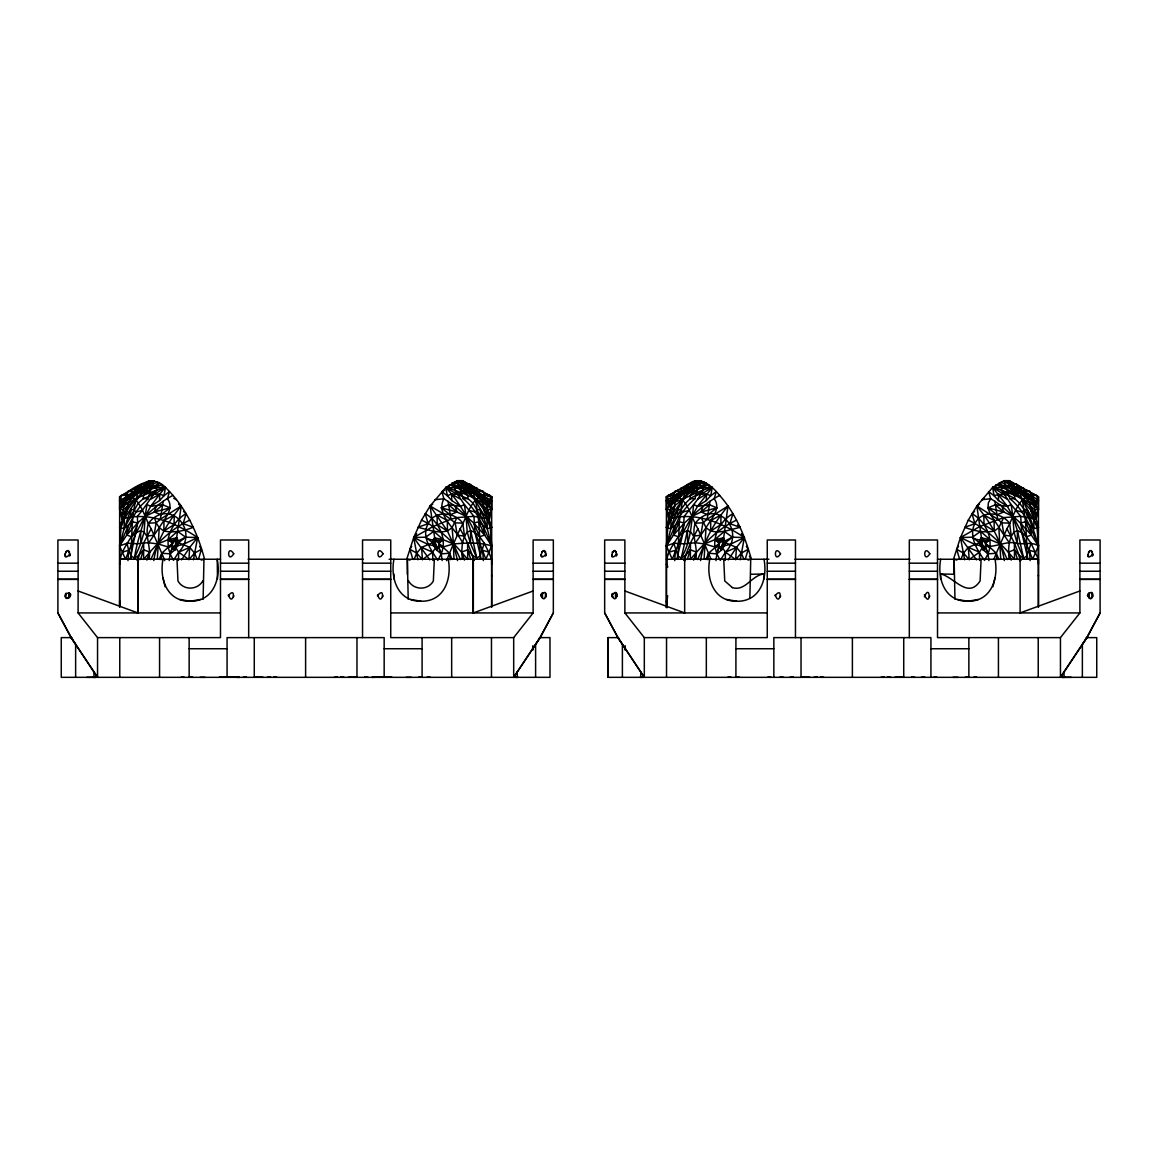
<?xml version="1.0" encoding="UTF-8"?>
<svg xmlns="http://www.w3.org/2000/svg" width="1158" height="1158" viewBox="0 0 1158 1158"><rect width="100%" height="100%" fill="white"/><g stroke="black" fill="none" stroke-linecap="round" stroke-linejoin="round"><path stroke-width="1.5" d="M119.621 605.938L119.621 600.93M407.355 574.296L407.355 559.242L408.209 599.294M491.672 605.663L491.687 545.91L490.254 527.411L484.362 511.17L482.77 501.834L464.184 484.087L462.375 480.671L457.265 480.671L445.873 487.446L430.096 505.988L421.526 520.145L413.696 537.544L406.776 559.111L410.091 560.096M491.658 576.062L491.658 575.222M449.217 486.374L445.873 487.446C464.344 507.942 476.589 533.433 485.824 559.256L491.687 545.91C484.377 529.249 478.008 510.432 463.171 498.751L457.265 480.671L464.184 484.087L469.526 484.087L475.605 499.663L478.775 521.795L487.243 528.641L491.687 527.57C486.563 507.986 471.205 492.425 454.399 481.931L462.375 480.671L491.672 496.652L491.658 607.342M666.4 607.603L667.63 595.748M740.208 559.777L744.391 537.544C722.346 522.823 695.249 511.185 668.644 519.074L687.534 493.192L699.041 484.999L700.822 480.671L693.888 484.087L688.561 484.087L666.415 496.652L666.4 509.245L668.644 519.074L666.4 527.585L670.844 528.641L679.312 521.795L682.482 499.663L688.561 484.087C700.083 474.823 712.59 486.563 719.625 495.436C735.75 513.385 744.912 536.154 751.31 559.111L747.996 560.096M1038.422 576.076L1038.422 575.236M1038.437 605.677L1038.451 545.925L1037.018 527.411L1031.127 511.185L1029.549 501.834L1010.963 484.087L1009.139 480.671L1004.044 480.671L992.638 487.446L976.86 506.003L968.291 520.145L960.46 537.544L953.555 559.111L956.855 560.096M1005.955 481.178L1009.139 480.671L1038.451 496.652L1038.422 607.342M119.665 607.342L119.636 496.652C133.257 489.255 151.365 472.102 165.449 487.446C185.483 506.712 197.54 532.535 204.532 559.111L201.231 560.096M484.232 493.047L490.138 495.61L487.706 496.087L491.672 496.652L491.687 509.231L489.443 519.074L473.926 516.338L464.387 504.57L460.58 506.307L451.75 500.56L447.277 495.711L445.873 487.446C460.421 491.875 475.287 497.491 487.561 506.003L489.414 504.946L491.687 500.806L490.616 500.039L490.138 495.61C471.118 492.454 467.658 516.815 460.146 528.743L467.615 542.943L467.731 559.415C454.689 543.927 440.257 528.656 421.526 520.145M676.865 559.169L683.119 532.434L684.161 516.338L693.685 504.57L697.507 506.321L712.213 487.446L695.133 488.271C676.258 501.269 671.886 525.008 666.4 545.925L672.248 559.256L683.119 532.434L697.507 506.321L706.337 500.574L710.795 495.711L712.213 487.446C699.012 490.022 687.91 497.911 675.302 501.834L673.724 511.185L667.833 527.411L666.4 545.925L666.415 607.443L666.415 496.652L670.381 496.087L667.949 495.624L667.457 500.039L666.4 500.821L668.673 504.96L670.525 506.017L693.888 484.087L695.712 480.671L703.688 481.931L699.041 484.999C685.261 486.91 672.566 496.84 666.4 509.245L669.136 514.659L668.644 519.074M1038.451 564.264L1038.422 559.256L1032.603 559.256L1021.732 532.434L1007.359 506.321L998.514 500.574L994.056 495.711L992.638 487.446C1007.185 491.889 1022.051 497.491 1034.326 506.017L1036.178 504.96L1038.451 500.821L1037.394 500.039L1036.902 495.624C1017.896 492.468 1014.437 516.815 1006.924 528.743L1014.379 542.943L1014.495 559.415C1001.453 543.927 987.021 528.67 968.291 520.145M434.337 559.242L433.353 580.94C427.968 590.739 413.522 590.305 408.311 580.592M981.101 559.256L980.117 580.94C967.943 599.67 953.917 576.8 940.687 573.963L940.585 578.87M119.636 605.663L119.621 545.91L121.069 527.411L126.96 511.17L128.538 501.834L147.124 484.087L148.948 480.671L152.132 481.178M954.974 599.308L954.12 559.256L954.12 574.296L940.687 573.963M119.621 564.25C119.839 548.704 133.778 537.616 137.628 523.011C148.76 513.023 159.413 502.34 172.846 495.436M667.587 567.42C662.752 550.947 681.295 538.34 684.407 523.025C695.524 513.037 706.177 502.34 719.625 495.436M131.086 559.328C132.33 534.214 130.116 507.161 141.783 484.087L147.124 484.087L154.043 480.671L152.263 484.999C137.512 495.103 124.195 509.954 119.621 527.57L124.08 528.641L132.548 521.795L137.628 523.011L130.087 559.169M677.85 559.328L679.312 521.795L684.407 523.025L673.464 535.097L666.4 545.925L673.797 543.247L684.204 543.811L695.524 542.755L704.629 543.927L714.935 546.981L719.451 546.344L721.506 549.992L716.889 553.886L715.948 560.588M189.782 520.145C171.066 528.656 156.634 543.927 143.592 559.415L143.693 542.943L151.162 528.743C143.65 516.815 140.19 492.454 121.17 495.61L120.693 500.039L119.621 500.806L121.908 504.946L123.761 506.003C136.036 497.491 150.887 491.875 165.449 487.446L164.031 495.711L159.572 500.56L150.728 506.307L136.355 532.419L125.484 559.256L119.665 559.242L220.527 559.242M434.901 499.735L443.905 498.722L455.108 506.162L473.68 523.011L479.658 536.719L484.276 543.232L480.194 555.84L476.835 558.142L470.438 543.261L470.669 530.755L466.066 516.294L464.387 504.57L454.79 490.21L454.906 487.489L456.527 485.795C471.132 484.001 485.159 496.941 491.687 509.231L488.937 514.659L489.443 519.074M736.56 520.145C717.83 528.67 703.398 543.927 690.356 559.415L690.472 542.943L697.927 528.743C690.414 516.815 686.955 492.468 667.949 495.624L673.855 493.062M984.358 498.302L981.68 499.735L990.683 498.722L994.881 501.298L1001.887 506.176L1020.459 523.025L1026.422 536.719L1031.054 543.247L1026.972 555.854L1023.6 558.156L1017.202 543.276L1017.433 530.755L1012.83 516.309L1011.166 504.57L1001.569 490.225L1001.67 487.489L1003.291 485.81C1017.896 484.001 1031.937 496.956 1038.451 509.245L1036.207 519.074L1038.451 527.585L1034.007 528.641L1025.539 521.795L1022.369 499.663L1016.29 484.087L1010.963 484.087L1004.044 480.671L1009.935 498.751C1024.787 510.446 1031.141 529.249 1038.451 545.925L1032.603 559.256M159.572 500.56L159.703 494.09L165.449 487.446L162.091 486.374M417.879 559.777L413.696 537.544L425.681 537.182C428.33 541.307 441.748 538.383 438.303 546.793C433.135 549.876 430.848 540.743 434.684 537.862L430.096 505.988L432.716 504.208M411.741 546.315L409.874 549.254L416.75 553.119L422.409 559.589L432.629 552.163L435.77 547.43L438.433 547.43C434.786 546.808 434.018 539.541 438.578 540.453L434.757 540.352L434.684 537.862L443.282 539.671L453.444 543.927C466.109 542.928 479.615 542.132 491.687 545.91C486.201 524.994 481.815 501.269 462.954 488.271L445.873 487.446L456.802 494.162L467.991 498.649L473.115 503.209L487.243 528.641L486.997 518.827L480.338 509.448L477.371 509.737L475.272 512.024L469.033 510.432M706.337 500.574L706.467 494.09C685.956 492.251 678.964 514.413 670.844 528.641L671.09 518.842L677.748 509.462L680.716 509.737L682.8 512.039L689.053 510.432M964.643 559.777L960.46 537.544L972.445 537.196C975.108 541.307 988.512 538.383 985.082 546.793C979.914 549.876 977.627 540.743 981.463 537.862L976.86 506.003L979.48 504.208M988.903 560.588L987.962 553.886L983.345 549.992L984.676 547.155C981.709 546.243 980.913 540.323 984.763 540.352M393.807 578.87L393.923 573.963M178.477 560.429L178.679 552.163C200.102 530.089 168.981 497.375 148.542 523.141C144.185 535.257 151.481 546.75 149.035 559.039M725.255 560.429L725.444 552.178C746.867 530.089 715.76 497.375 695.307 523.141C690.964 535.257 698.26 546.764 695.813 559.039M193.444 559.777L197.627 537.544C175.582 522.808 148.485 511.185 121.865 519.074L119.621 509.231C126.15 496.941 140.176 484.001 154.781 485.795L156.402 487.489L156.518 490.21L142.275 510.432L136.036 512.024L133.952 509.737L130.97 509.448L124.08 528.641L138.193 503.209L143.331 498.649L154.506 494.162L165.449 487.446L148.369 488.271C137.44 496.391 131.694 507.653 124.326 518.827L124.08 528.641L119.621 545.91L125.484 559.256M157.343 559.097L159.239 527.657C164.118 519.291 174.916 508.608 167.403 498.722L169.488 491.6L164.031 495.711L159.703 494.09L154.506 494.162M704.107 559.111L706.004 527.672C710.896 519.291 721.68 508.623 714.168 498.722L716.266 491.6L710.795 495.711L706.467 494.09L697.854 499.055L693.685 504.57C691.384 522.895 691.08 541.756 681.251 558.156L677.893 555.854L673.797 543.247M130.55 517.64L130.97 509.448M677.329 517.655L677.748 509.462M154.781 485.795L161.903 484.797L145.329 491.788L143.52 495.32L143.331 498.649L148.152 498.751L151.264 487.88L159.326 483.204L156.359 482.698M699.041 484.999L701.56 485.81L708.667 484.797L692.093 491.788L690.284 495.334L690.096 498.664L694.916 498.751L698.042 487.894L706.091 483.219L703.123 482.698M127.973 560.602L128.639 550.311L127.033 543.232L119.621 545.91L119.925 542.827M138.395 560.689L138.728 555.507L143.693 542.943L148.745 542.755L157.864 543.927L168.156 546.981L172.687 546.33L174.728 549.992L170.11 553.871L169.184 560.573M674.738 560.602L675.404 550.311L669.498 552.033M685.16 560.704L685.493 555.507L690.472 542.943M175.292 541.104L175.669 544.665L172.889 547.43L175.553 547.43L178.679 552.163L188.899 559.589L189.724 547.372L197.627 537.544L185.642 537.182L177.956 541.104L173.324 540.352M719.075 547.546C726.023 550.282 728.064 536.878 719.509 540.468C724.068 539.556 723.287 546.822 719.654 547.43L722.317 547.43L725.444 552.178L735.663 559.589L736.488 547.387L744.391 537.544L741.381 533.708M480.237 559.328L479.658 536.719L474.968 532.419L470.669 530.755L467.224 532.087C461.405 539.657 461.463 549.934 462.274 559.039M1027.001 559.328L1026.422 536.719L1021.732 532.434L1017.433 530.755L1013.988 532.087C1008.169 539.671 1008.227 549.949 1009.038 559.039M462.563 542.755C456.18 529.09 435.263 515.02 443.905 498.722L441.82 491.6L444.744 490.21M1009.544 523.141L1001.945 522.851L997.718 519.247L996.995 514.731L987.933 507.87L988.367 502.804L990.683 498.722L988.585 491.6L994.056 495.711C1022.152 486.664 1032.647 527.006 1038.451 545.925C1031.879 541.423 1024.338 544.767 1017.202 543.276C1006.302 540.468 995.938 547.473 985.4 546.344L987.962 553.886L984.561 560.356C975.818 548.631 965.975 531.16 978.727 518.48C987.716 510.229 1002.553 514.138 1009.544 523.141L1011.325 536.168L1004.044 535.17L990.148 513.834L987.933 507.87L995.359 504.787L1007.359 506.321L1011.166 504.57L1020.69 516.338L1036.207 519.074L1034.326 506.017L1030.142 491.513L1025.742 489.863M161.136 559.748L161.758 553.235L151.162 528.743M707.9 559.748L708.522 553.235L697.927 528.743M197.251 559.488L194.573 553.119L189.724 547.372L178.679 552.163L173.526 560.356L170.11 553.871L173.005 546.793L174.728 549.992L174.974 547.546C179.664 546.692 179.07 540.714 176.624 537.862L181.227 505.988L178.607 504.208M720.175 547.155L721.506 549.992C721.999 543.478 716.643 550.108 716.889 553.886L720.29 560.356L725.444 552.178L736.488 547.387L741.337 553.119L744.015 559.488M121.865 519.074L123.761 506.003L127.945 491.513L132.345 489.863M442.139 560.573L441.198 553.871L436.58 549.992L436.913 547.531M985.197 547.43L982.534 547.43L983.345 549.992L983.678 547.546M148.542 523.141L156.142 522.837L160.369 519.233L163.206 501.284M695.307 523.141L702.906 522.851L707.133 519.247L709.984 501.298M673.724 511.185L669.136 514.659L674.709 491.513L679.109 489.863M159.138 559.473L161.758 553.235L170.11 553.871L172.687 546.33C171.022 543.391 175.046 538.542 177.956 541.104M705.902 559.488L708.522 553.235L716.889 553.886L719.697 542.595L723.33 540.366L727.991 506.003L707.133 519.247M127.945 491.513L133.72 491.513L139.394 489.313L147.124 484.087L127.177 495.61L122.401 501.544L121.908 504.946L128.538 501.834M675.331 492.411L674.709 491.513L680.499 491.513L686.173 489.313L693.888 484.087L673.956 495.624L669.165 501.544L668.673 504.96L675.302 501.834M128.002 526.325L119.621 545.91L126.685 535.097L128.002 526.325L136.036 512.024L140.147 506.437L148.152 498.751M701.183 517.597L706.004 527.672L700.807 535.17L693.541 536.168L690.863 532.087L687.418 530.755L683.119 532.434L678.429 536.719L673.464 535.097C674.926 520.839 684.204 507.942 694.916 498.751M203.113 599.294L203.967 559.242M750.731 559.256L749.877 597.6M154.419 517.597L156.142 522.837L154.043 535.155L148.745 542.755M702.906 522.851L700.807 535.17L695.524 542.755M70.131 555.087L69.538 555.999C69.277 540.12 58.971 565.104 70.349 554.031M65.138 596.558L65.731 593.518C78.035 590.797 63.024 605.837 65.731 593.518L65.731 597.456M70.276 596.544L68.771 592.925L68.771 598.064L70.479 595.487M228.271 595.762C237.187 584.776 232.526 608.268 228.473 594.691M377.407 595.762C386.323 584.776 381.662 608.268 377.609 594.691M546.243 555.102L545.635 555.999C545.375 540.12 535.068 565.104 546.446 554.031M540.743 595.487C549.659 584.486 545.027 608.008 540.96 594.416L542.465 592.925L542.465 598.064L540.743 595.487L542.465 592.925M545.505 597.456L545.505 593.518L546.098 596.558L546.315 595.487M616.896 555.087L616.302 555.999C616.042 540.12 605.735 565.104 617.113 554.031M611.685 595.487C620.601 584.486 615.969 608.008 611.902 594.416L611.902 596.558L612.495 593.518L612.495 597.456M617.04 596.544L615.535 592.925L615.535 598.064L617.257 595.487M775.035 595.762C783.966 584.776 779.305 608.268 775.252 594.705M924.374 594.705C930.67 609.267 930.67 582.257 924.374 596.833M929.527 596.833L929.729 595.762M1093.007 555.102L1092.399 555.999C1092.153 540.12 1081.847 565.104 1093.224 554.031M1087.521 595.487C1096.438 584.486 1091.791 608.008 1087.724 594.416L1089.229 592.925L1089.229 598.064L1087.521 595.487L1089.229 592.925M1092.862 596.544L1092.269 593.518L1092.269 597.456M233.627 596.833L233.829 595.762M382.748 596.833L382.965 595.762M780.391 596.833L780.593 595.762M940.687 559.256C937.01 578.797 944.725 601.624 967.885 601.263C991.031 601.624 998.818 578.797 994.997 559.256M992.927 586.759L994.997 577.77M146.863 560.11L149.556 552.048L143.578 549.76L138.728 555.507L134.487 558.142L140.885 543.261L144.084 532.087L145.242 516.294L154.347 512.01L161.092 514.731L170.154 507.87L162.728 504.787L150.728 506.307L146.921 504.57C144.88 522.866 136.818 539.831 134.487 558.142L131.115 555.84L128.639 550.311L122.734 552.033M153.768 560.573C156.851 539.903 168.156 521.853 181.227 505.988L160.369 519.233M697.507 506.321L709.507 504.787L716.932 507.87L701.111 512.01L692.021 516.309L687.418 530.755L681.251 558.156L685.493 555.507L690.342 549.775L696.32 552.062L693.628 560.125M700.532 560.588C703.63 539.903 714.92 521.853 727.991 506.003M175.987 540.352L176.624 537.862L168.04 539.671L157.864 543.927L150.786 559.575M722.766 540.352L723.388 537.862L714.804 539.686L704.629 543.927L697.55 559.575M140.364 487.677L134.806 487.677L134.328 492.411L137.527 493.525L145.329 491.788M687.128 487.692L681.57 487.692L681.107 492.411L684.291 493.525L692.093 491.788M481.221 559.169L474.968 532.419L473.926 516.338L456.903 517.597L452.083 527.657L453.444 543.927L449.565 553.235L441.198 553.871C447.581 538.817 438.679 521.332 425.189 513.602L428.185 523.677C420.89 536.661 431.008 549.674 437.796 560.356L441.198 553.871L438.621 546.33L443.152 546.981L453.444 543.927L460.146 528.743M1006.924 528.743L996.329 553.235L987.962 553.886C994.346 538.817 985.458 521.332 971.953 513.602L974.558 511.431M183.529 511.431L186.12 513.602L183.123 523.677L193.357 527.295C184.093 530.9 173.743 533.056 163.857 531.044L159.239 527.657L156.142 522.837M198.423 559.386L201.434 549.254L199.567 546.315M745.202 559.386L748.198 549.254L746.345 546.33M482.77 501.834L489.414 504.946L488.922 501.544L490.616 500.039L491.672 496.652M999.18 484.16L996.184 484.797C1004.608 488.169 1013.293 494.119 1022.644 493.149L1024.859 497.578L1035.686 501.544L1037.394 500.039L1038.451 496.652L1038.451 509.245L1035.715 514.659C1023.817 504.787 1017.071 489.66 1004.044 480.671L1022.644 493.149L1036.178 504.96L1035.686 501.544L1030.909 495.624L1010.963 484.087L1018.678 489.313L1024.352 491.513L1030.142 491.513M140.509 559.502L143.578 549.76M687.273 559.502L690.342 549.775M170.154 507.87L154.347 512.01L156.2 506.162M716.932 507.87L707.856 514.731L701.111 512.01L702.978 506.176M173.41 547.155L174.728 549.992L175.553 547.43M720.652 547.401L721.506 549.992L722.317 547.43M971.953 513.602L974.964 523.677L964.73 527.295C973.994 530.9 984.343 533.071 994.23 531.059L998.847 527.672L1003.668 517.597L1020.69 516.338L1021.732 532.434L1027.986 559.169M435.77 547.43L436.58 549.992L437.435 547.401M983.113 547.546L983.345 549.992L984.199 547.401M137.035 560.429L138.728 555.507M683.813 560.429L685.493 555.507M446.554 560.631L449.565 553.235L438.694 543.232L443.282 539.671L433.801 531.377L417.966 527.295L428.185 523.677C434.67 509.838 454.747 512.01 462.78 523.141L464.546 536.168L457.28 535.155L455.181 522.837L443.369 513.819L430.096 505.988L447.451 531.044L460.537 559.575M993.926 559.155L996.329 553.235L985.458 543.232L990.047 539.686L1000.222 543.927L1007.301 559.575M414.057 559.488L416.75 553.119L421.599 547.372L432.701 542.697L435.365 542.697M960.836 559.488L963.514 553.119L968.363 547.387L979.465 542.697L982.143 542.697M666.4 545.925L674.767 526.34M159.239 527.657L154.043 535.155L146.762 536.168L144.084 532.087L140.639 530.755L136.355 532.419L131.665 536.719L126.685 535.097L132.548 521.795M673.464 535.097L679.312 521.795M175.408 540.453L176.624 537.862L177.55 540.743L174.887 540.743M436.349 547.546L436.58 549.992L437.912 547.155L435.191 547.198M722.187 540.468L723.388 537.862L724.72 541.104L732.406 537.196L744.391 537.544L729.815 544.506L721.304 546.431M124.34 503.701L129.537 496.087L154.043 480.671L140.769 493.192L141.29 489.863L148.803 485.274M671.104 503.716L676.301 496.087L700.822 480.671L687.534 493.192L688.055 489.877L695.582 485.274M697.854 499.055L703.282 490.225L703.181 487.489L701.56 485.81M513.689 677.329L540.048 637.624L553.336 612.929L553.336 539.99L533.129 539.99L533.129 612.929L513.689 637.624L513.689 677.329L540.149 637.624L553.336 612.929M1060.453 677.329L1086.826 637.624L1100.1 612.929L1100.1 539.99L1079.893 539.99L1079.893 612.929L1060.453 637.624L1060.453 677.329L1086.928 637.624L1100.1 612.929M119.621 527.57L124.326 518.827M666.4 527.585L671.09 518.842M436.58 549.992L438.303 546.793L441.198 553.871M983.345 549.992L985.082 546.793L987.962 553.886M181.502 559.864L189.724 547.372L178.621 542.697L175.944 542.697M728.266 559.879L736.488 547.387L725.386 542.697L722.722 542.697M137.657 487.446L133.807 489.313L134.806 487.677M684.436 487.446L680.571 489.313L681.57 487.692M174.829 540.685L176.624 537.862L177.087 540.496L174.409 540.496M721.608 540.699L723.388 537.862L724.329 540.743L721.651 540.743M959.664 559.386L956.653 549.254L958.506 546.33M127.366 500.372L135.428 493.134L133.228 497.578L122.401 501.544L120.693 500.039L119.636 496.652L119.621 509.231L122.372 514.659L128.524 505.235L135.718 499.663M669.136 514.659L675.288 505.25L682.482 499.663M540.048 637.624L535.604 644.384L535.604 677.329M1086.826 637.624L1082.368 644.384L1082.368 677.329M982.534 547.43L979.407 552.178L969.188 559.589L963.514 553.119L956.653 549.254M150.728 506.307L159.703 494.09L151.076 499.04M416.706 533.693L413.696 537.544L429.821 559.864M142.275 510.432L137.397 516.338L137.628 523.011L126.685 535.097M203.012 580.592C197.786 590.305 183.34 590.739 177.956 580.94L176.986 559.242M188.899 559.589L194.573 553.119L201.434 549.254M735.663 559.589L741.337 553.119L748.198 549.254M138.946 486.823L141.783 484.087L133.807 489.313M686.665 485.911L688.561 484.087L680.571 489.313M674.144 500.386L682.207 493.149L680.007 497.578L674.144 500.386L669.165 501.544L666.4 500.821M154.347 512.01L162.728 504.787M701.111 512.01L709.507 504.787M128.524 505.235L123.052 509.81L119.621 509.231L123.761 506.003M675.288 505.25L669.816 509.81L666.4 509.245L670.525 506.017M178.621 542.697L185.642 537.182L177.521 531.377L168.04 539.671L168.156 546.981L170.11 553.871M725.386 542.697L732.406 537.196L724.286 531.377L716.903 532L710.621 531.059L706.004 527.672M143.52 495.32L150.699 489.733M690.284 495.334L697.463 489.747M122.372 514.659L126.96 511.17M452.083 527.657L447.451 531.044L441.184 532L433.801 531.377L425.681 537.182L432.701 542.697M148.904 495.754L156.518 490.21M695.668 495.754L703.282 490.225M186.12 513.602C176.595 519.117 169.965 528.859 168.04 539.671L172.629 543.232L161.758 553.235L164.754 560.631M172.426 543.884L168.156 546.981L172.47 545.794M719.19 543.898L708.522 553.235L710.925 559.155M120.693 500.039L134.328 492.411L148.369 488.271M669.165 501.544L667.457 500.039L673.956 495.624L685.464 490.731L695.133 488.271M152.263 484.999L156.909 481.931M140.379 485.94L148.948 480.671M687.143 485.955L695.712 480.671M701.285 494.162L712.213 487.446L708.855 486.389M976.585 559.879L960.46 537.544L979.885 526.485L1003.668 517.597M438.39 542.595L443.282 539.671L437.044 541.032L434.684 537.862L433.758 540.743L436.436 540.743M985.168 542.595L990.047 539.686L980.565 531.377L972.445 537.196L979.465 542.697M172.339 544.549L168.156 546.981L172.339 545.201M163.003 559.256C159.182 578.797 166.969 601.624 190.115 601.248C213.26 601.624 221.048 578.797 217.226 559.256L217.501 578.87M719.104 544.564L714.935 546.981L716.889 553.886M197.627 537.544L183.051 544.492L174.54 546.417M764.266 578.87L764.164 573.963C751.614 574.947 745.578 591.738 732.363 587.598M121.17 495.61L127.09 493.047M719.118 545.201L714.935 546.981C713.342 533.505 721.463 520.304 732.898 513.602L729.887 523.677L740.121 527.31L724.286 531.377L714.804 539.686L719.393 543.232L714.935 546.981L719.234 545.809M436.783 546.417L428.257 544.492L413.696 537.544L433.106 526.485L450.954 519.233L450.23 514.731L441.155 507.87L448.58 504.787L460.58 506.307M470.438 543.261L467.224 532.087L466.066 516.294L456.976 512.01L450.23 514.731L448.103 501.284M1017.202 543.276L1013.988 532.087L1012.83 516.309L1003.74 512.01L996.995 514.731L994.881 501.298M470.669 530.755L476.835 558.142L472.594 555.507L467.745 549.76L461.767 552.048L464.459 560.11M1017.433 530.755L1023.6 558.156L1019.358 555.507L1014.509 549.775L1008.531 552.062L1011.224 560.125M473.332 612.929L533.129 590.985M1020.111 612.929L1079.893 590.985M483.32 526.325L484.623 535.097L479.658 536.719L478.775 521.795L473.68 523.011L484.623 535.097L491.687 545.91M1030.084 526.34L1031.387 535.097L1026.422 536.719L1025.539 521.795L1020.459 523.025L1031.387 535.097L1038.451 545.925L1038.161 542.827M995.996 486.389L992.638 487.446L1007.359 506.321M450.954 519.233L456.903 517.597M490.616 500.039L464.184 484.087L470.959 487.677L476.517 487.677L476.98 492.411L470.553 493.192L457.265 480.671L475.88 493.134L478.08 497.578L483.943 500.372L488.922 501.544L491.687 500.806M1035.686 501.544L1038.451 500.821M426.882 677.329L429.734 676.692M973.646 677.329L976.498 676.692M1090.3 598.266L1091.357 598.049M418.356 677.329L421.686 676.692M965.135 677.329L968.464 676.692M460.044 487.88L451.996 483.204L454.964 482.698M200.493 599.468L190.115 601.248L179.736 599.468M1001.728 482.698L998.761 483.219C1010.558 491.122 1026.553 489.646 1037.394 500.039M393.923 559.242C390.246 578.797 397.961 601.624 421.121 601.248C444.252 601.624 452.04 578.797 448.233 559.256M709.767 559.256C705.96 578.797 713.748 601.624 736.879 601.263C760.024 601.624 767.812 578.797 763.99 559.256M978.264 599.468L967.885 601.263L957.507 599.468M143.693 542.943L137.426 543.797L127.033 543.232M386.671 677.329L389.913 676.88M933.435 677.329L936.677 676.88M243.093 677.329L246.408 676.88M789.857 677.329L793.172 676.88M254.832 677.329L258.306 676.88M374.41 677.329L377.87 676.88M801.611 677.329L805.071 676.88M921.175 677.329L924.649 676.88M267.078 677.329L270.654 676.88M813.842 677.329L817.432 676.88M348.008 677.329L351.352 676.938M894.787 677.329L898.13 676.938M334.141 677.329L337.6 676.938M880.92 677.329L884.365 676.938M1038.451 527.585L1027.117 509.462L1024.135 509.737L1022.051 512.039L1015.798 510.432M391.65 676.865L372.094 677.329L379.144 676.894M372.094 677.329L382.835 676.865M750.731 574.296L764.164 573.963M463.171 498.751L467.991 498.649L467.803 495.32L465.994 491.788L449.42 484.797L456.527 485.795M1009.935 498.751L1014.755 498.664C1014.958 490.688 1007.026 485.839 1001.163 481.931M1086.204 637.624L1096.742 637.624L1096.742 677.329L608.022 677.329L608.109 637.624L608.109 677.329M94.059 677.329L95.868 677.314L86.807 677.329M640.823 677.329L642.632 677.329L639.882 677.329M93.118 677.329L95.868 677.314M700.344 481.931L703.688 481.931M451.996 483.204L455.268 483.204M702.805 483.219L706.091 483.219M1017.723 487.692L1023.281 487.692L1024.28 489.313L1020.43 487.446M484.362 511.17L488.937 514.659L483.378 491.513L477.588 491.513L470.959 487.677M172.745 540.453L176.552 540.352L176.624 537.862L174.279 541.032L168.04 539.671L172.918 542.595M985.342 540.468L981.535 540.366L981.463 537.862L990.047 539.686L983.808 541.032L981.463 537.862L980.536 540.743L983.2 540.743M436.899 540.496L434.236 540.496L434.684 537.862L436.479 540.685M721.188 540.496L723.851 540.496L723.388 537.862L721.043 541.032L714.804 539.686L719.697 542.595M983.678 540.496L981 540.496L981.463 537.862L983.258 540.699M433.353 541.104L436.03 541.104M722.056 541.104L724.72 541.104M980.131 541.104L982.795 541.104M175.611 541.553L178.274 541.553M433.034 541.553L435.712 541.553M722.375 541.568L725.038 541.568M979.813 541.568L982.476 541.568M175.828 542.089L178.491 542.089M432.817 542.089L435.48 542.089M722.592 542.103L725.27 542.103M979.581 542.103L982.259 542.103M175.958 543.334L178.636 543.334M432.687 543.334L435.35 543.334M722.737 543.348L725.4 543.348M979.451 543.348L982.129 543.348M175.871 543.999L178.535 543.999M432.774 543.999L435.451 543.999M722.635 544.014L725.299 544.014M979.552 544.014L982.216 544.014M175.669 544.665L178.332 544.665M432.976 544.665L435.64 544.665M722.433 544.665L725.111 544.665M979.74 544.665L982.418 544.665M175.379 545.302L178.042 545.302M433.28 545.302L435.944 545.302M722.143 545.302L724.807 545.302M980.044 545.302L982.708 545.302M174.988 545.896L177.652 545.896M433.657 545.896L436.32 545.896M721.752 545.896L724.43 545.896M980.421 545.896L983.099 545.896M983.547 546.431L975.036 544.506L960.46 537.544M174.018 546.865L176.682 546.865M434.626 546.865L437.304 546.865M720.783 546.865L723.461 546.865M981.391 546.865L984.068 546.865M173.454 547.198L176.132 547.198M720.233 547.213L722.896 547.213M981.955 547.213L984.618 547.213M248.159 559.242L363.149 559.242M389.088 559.256L491.658 559.242L491.687 564.25M666.429 559.256L768.912 559.256M794.938 559.256L909.913 559.256M937.502 559.256L1038.422 559.256L1031.054 543.247M57.9 563.179L78.107 563.179M220.483 563.179L248.681 563.179M362.541 563.179L390.738 563.179M533.129 563.179L553.336 563.179M604.664 563.179L624.871 563.179M767.262 563.179L795.459 563.179M909.32 563.179L937.517 563.179M1079.893 563.179L1100.1 563.179M57.9 571.241L78.107 571.241M220.483 571.241L248.681 571.241M362.541 571.241L390.738 571.241M533.129 571.241L553.336 571.241M604.664 571.241L624.871 571.241M767.262 571.241L795.459 571.241M909.32 571.241L937.517 571.241M1079.893 571.241L1100.1 571.241M78.107 612.929L97.547 637.624L97.547 677.329L71.174 637.624L57.9 612.929L57.9 539.99L78.107 539.99L78.107 612.929L220.483 612.929M390.738 612.929L533.129 612.929M624.871 612.929L644.311 637.624L644.311 677.329L617.952 637.624L604.664 612.929L604.664 539.99L624.871 539.99L624.871 612.929L767.262 612.929M937.517 612.929L1079.893 612.929M71.868 637.609L61.258 637.624L61.258 677.329L549.978 677.329L549.978 637.609L539.44 637.609M97.547 637.624L220.483 637.624L220.483 539.99L248.681 539.99L248.681 637.624M513.689 637.624L390.738 637.624L390.738 539.99L362.541 539.99L362.541 637.624M608.022 637.624L618.647 637.624M644.311 637.624L767.262 637.624L767.262 539.99L795.459 539.99L795.459 637.624M1060.453 637.624L937.517 637.624L937.517 539.99L909.32 539.99L909.32 637.624M189.145 648.741L227.069 648.741M384.166 648.741L422.091 648.741M735.909 648.741L773.834 648.741M930.931 648.741L968.855 648.741M200.102 677.329L205.067 677.329M1064.028 671.944L1064.028 677.329L1062.219 677.329L1071.28 677.329M953.02 677.329L957.984 677.329M406.241 677.329L411.206 677.329M1062.219 677.329L1064.969 677.329M518.205 677.329L515.44 677.314L517.264 677.329L517.264 671.944M456.802 494.162L451.62 494.09L447.277 495.711L441.82 491.6M173.874 547.401L174.974 547.546M455.181 522.837L462.78 523.141M228.401 676.865L239.228 677.329L219.586 676.865L239.228 677.329L232.092 676.894M1006.823 487.894L992.638 487.446L1003.581 494.162M820.4 676.938L823.859 677.329M273.635 676.938L277.08 677.329M806.648 676.938L809.992 677.329M259.87 676.938L263.213 677.329M887.346 676.88L890.922 677.329M340.568 676.88L344.158 677.329M899.694 676.88L903.168 677.329M780.13 676.88L783.59 677.329M352.929 676.88L356.389 677.329M233.351 676.88L236.825 677.329M911.592 676.88L914.907 677.329M364.828 676.88L368.143 677.329M768.087 676.88L771.329 677.329M221.323 676.88L224.565 677.329M996.184 484.797L1003.291 485.81M726.515 599.468L736.879 601.263M410.743 599.468L421.121 601.263M736.314 676.692L739.644 677.329M189.536 676.692L192.865 677.329M66.643 598.049L67.7 598.266M462.954 488.271L472.623 490.731L484.131 495.61L488.922 501.544M987.933 507.87L1003.74 512.01L1001.887 506.176M441.155 507.87L456.976 512.01L455.108 506.162M728.266 676.692L731.118 677.329M181.502 676.692L184.354 677.329M119.621 500.806L122.401 501.544M985.617 545.809L989.931 546.981L985.661 543.898M438.853 545.794L443.152 546.981L438.882 543.884M1035.353 552.033L1029.448 550.311L1030.113 560.602M491.658 559.242L488.589 552.033L482.683 550.311L483.349 560.602M465.994 491.788L470.553 493.192L470.032 489.863L462.505 485.274M624.871 590.985L684.668 612.929M78.107 590.985L137.889 612.929M478.978 489.863L483.378 491.513M985.733 545.201L989.931 546.981L985.748 544.564M438.969 545.201L443.152 546.981L438.983 544.549M1030.996 493.062L1036.902 495.624M1029.549 501.834L1033.747 503.716M473.651 487.446L477.516 489.313L476.517 487.677M173.729 498.302L176.407 499.735M1006.997 499.055L998.384 494.09L998.514 500.574M460.233 499.04L451.62 494.09L451.75 500.56M1009.284 485.274L1016.796 489.877L1017.317 493.192L1009.718 488.271M1009.139 480.671L1014.857 484.189M462.375 480.671L470.944 485.94M732.363 587.598L724.734 580.94L723.75 559.256M1024.28 489.313L1016.29 484.087L1019.141 486.823M477.516 489.313L469.526 484.087L472.377 486.823M997.718 519.247L976.86 506.003C989.931 521.853 1001.236 539.903 1004.319 560.588M1001.569 490.225L1009.183 495.754M454.79 490.21L462.404 495.754M1012.758 491.788L1035.035 509.81L1038.451 509.245L1034.326 506.017M475.605 499.663L488.271 509.81L491.687 509.231L487.561 506.003M1007.388 489.747L1014.567 495.334M460.623 489.733L467.803 495.32M995.359 504.787L1003.74 512.01M448.58 504.787L456.976 512.01M483.943 500.372L475.88 493.134L481.786 496.087L486.982 503.701M737.632 524.921L740.121 527.31M615.535 592.925L617.04 594.43M68.771 592.925L70.276 594.43M1009.327 542.755L1004.044 535.17L1001.945 522.851M64.993 555.102L65.601 555.999L64.776 554.031M749.414 556.303L751.31 559.111M604.664 612.929L617.952 637.624L644.311 677.329M57.9 612.929L71.174 637.624L97.547 677.329M617.952 637.624L622.396 644.384L622.396 677.329M71.174 637.624L75.632 644.384L75.632 677.329M1029.563 505.25L1035.715 514.659M482.799 505.235L488.937 514.659M1031.127 511.185L1036.207 519.074M666.4 564.264L667.674 566.392M486.997 518.827L491.687 527.57M1030.707 500.386L1028.55 496.087L1022.644 493.149L1024.352 491.513L1023.281 487.692M484.276 543.232L488.589 552.033M1022.369 499.663L1027.117 509.462L1034.007 528.641L1033.761 518.842M982.679 540.468L981.463 537.862L982.085 540.352M435.9 540.453L434.684 537.862L435.321 540.352M1025.539 521.795L1031.387 535.097M478.775 521.795L484.623 535.097M998.949 559.488L996.329 553.235L996.951 559.748M452.185 559.473L449.565 553.235L450.173 559.748M1014.379 542.943L1021.038 560.429M467.615 542.943L474.273 560.429M1014.509 549.775L1017.578 559.502M467.745 549.76L470.814 559.502M666.415 496.652L667.457 500.039M409.874 549.254L412.885 559.386M457.555 560.573L453.444 543.927L453.965 559.097M163.003 577.77L165.073 586.759M666.4 600.944L667.355 607.646M721.173 547.546L721.506 549.992M174.409 547.531L174.728 549.992M998.847 527.672L1000.744 559.111M969.188 559.589L968.363 547.387L979.407 552.178L979.596 560.429M422.409 559.589L421.599 547.372L432.629 552.163L432.831 560.429M1019.358 555.507L1019.691 560.704M472.594 555.507L472.927 560.689M1027.117 509.462L1027.522 517.655M480.338 509.448L480.758 517.64M687.418 530.755L687.649 543.276M140.639 530.755L140.885 543.261M1038.234 637.624L1038.234 677.329M1020.111 559.256L1020.111 612.683M998.428 637.624L998.428 677.329M968.855 637.624L968.855 677.329M930.931 677.329L930.931 637.624L773.834 637.624L773.834 677.329M903.732 637.624L903.732 677.329M852.389 637.624L852.389 677.329M801.032 637.624L801.032 677.329M735.909 637.624L735.909 677.329M706.337 637.624L706.337 677.329M684.668 559.256L684.668 612.683M666.53 637.624L666.53 677.329M640.736 671.944L640.736 677.329M625.277 645.947L625.277 649.276M624.871 646.294L624.871 649.87M546.098 594.43L546.098 596.558M533.129 646.294L533.129 649.87M532.723 645.947L532.723 649.276M491.47 637.624L491.47 677.329M473.332 559.256L473.332 612.683M473.086 559.242L473.086 612.683M451.663 637.624L451.663 677.329M422.091 637.624L422.091 677.329M384.166 677.329L384.166 637.624L227.069 637.624L227.069 677.329M356.968 637.624L356.968 677.329M305.611 637.624L305.611 677.329M254.268 637.624L254.268 677.329M189.145 637.624L189.145 677.329M159.572 637.624L159.572 677.329M138.222 559.242L138.222 612.683M138.149 559.256L138.149 612.683M137.889 559.256L137.889 612.683M119.766 637.624L119.766 677.329M93.972 671.944L93.972 677.329M163.987 520.478L163.857 531.044L174.047 524.675L174.265 515.02L163.987 520.478M710.751 520.478L710.621 531.059L720.812 524.69L721.029 515.02L710.751 520.478M233.742 553.799C226.982 564.424 226.968 543.174 233.742 553.799M383.052 553.799C376.278 564.424 376.263 543.174 383.052 553.799M780.521 553.799C773.747 564.424 773.732 543.174 780.521 553.799M929.816 553.799C923.056 564.424 923.042 543.174 929.816 553.799M542.595 551.454L541.698 552.062L542.595 551.469M1089.374 551.454L1088.462 552.077L1089.374 551.469M66.498 551.469L65.601 552.062L66.498 551.469M613.262 551.469L612.365 552.077L613.262 551.469M78.107 579.333L57.9 579.333L78.107 579.333M248.681 579.333L220.483 579.333L248.681 579.333M390.738 579.333L362.541 579.333L390.738 579.333M553.336 579.333L533.129 579.333L553.336 579.333M624.871 579.333L604.664 579.333L624.871 579.333M795.459 579.333L767.262 579.333L795.459 579.333M937.517 579.333L909.32 579.333L937.517 579.333M1100.1 579.333L1079.893 579.333L1100.1 579.333M994.1 520.478L983.822 515.02L984.039 524.69L994.23 531.059L994.1 520.478M447.321 520.478L437.044 515.02L437.261 524.675L447.451 531.044L447.321 520.478M1092.399 552.062L1091.502 551.469L1092.399 552.077M545.635 552.062L544.738 551.469L545.635 552.062M616.302 552.077L615.405 551.469L616.302 552.077M69.538 552.062L68.626 551.469L69.538 552.062M612.365 555.999L611.757 555.102L612.365 555.999M1088.462 555.999L1087.869 555.087L1088.462 555.999M541.698 555.999L541.104 555.087L541.698 555.999"/></g></svg>
